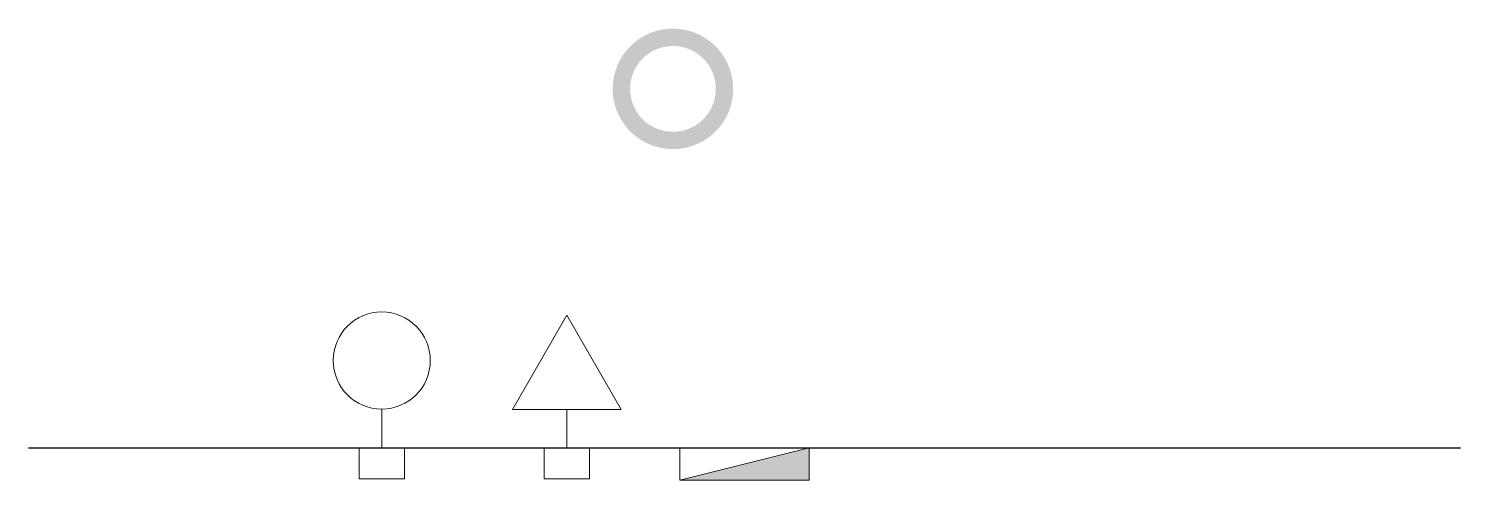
# Model space of a CAD drawing. Header units: inches. Extents: x -60212.43 to -60210.21, y 98397.71 to 98398.41.
import ezdxf

# ---------------------------------------------------------------- set-up
doc = ezdxf.new("R2010")
doc.units = ezdxf.units.IN
doc.header["$MEASUREMENT"] = 0
doc.layers.add('A-ANNO-NOTE', color=7, linetype='Continuous', lineweight=25)
doc.layers.add('A-DETL-GENF', color=7, linetype='Continuous', lineweight=18)

# ---------------------------------------------------------------- blocks, each defined once
blk = doc.blocks.new('Simbologia Interruptor - Simbologia Interruptor-1434598-1_ LEGENDA DE PONTOS ELETRICA - OFE')
at = {"layer": 'A-DETL-GENF'}
for p, q in [((7.1373, 15.0319), (7.0898, 15.0319)), ((7.0898, 14.9619), (7.0898, 15.0319)), ((7.1373, 15.0319), (7.1373, 14.9619)), ((7.1373, 14.9969), (7.1973, 14.9969)), ((7.1373, 14.9619), (7.0898, 14.9619))]:
    blk.add_line(p, q, dxfattribs=at)
blk.add_circle((7.2723, 14.9969), 0.075, dxfattribs=at)
blk = doc.blocks.new('Simbologia Tomadas - Simbologia Tomadas-1434607-1_ LEGENDA DE PONTOS ELETRICA - OFE')
at = {"layer": 'A-DETL-GENF'}
for p, q in [((7.2532, 6.7415), (7.2532, 6.5735)), ((7.2532, 6.7415), (7.3987, 6.6575)), ((7.1462, 6.6225), (7.1462, 6.6925)), ((7.1462, 6.6925), (7.1937, 6.6925)), ((7.1937, 6.6925), (7.1937, 6.6225)), ((7.1937, 6.6575), (7.2532, 6.6575)), ((7.3987, 6.6575), (7.2532, 6.5735)), ((7.1937, 6.6225), (7.1462, 6.6225))]:
    blk.add_line(p, q, dxfattribs=at)
blk = doc.blocks.new('Simbologia Quadro de Distribuição - Simbologia Quadro de Distribuição-1434624-1_ LEGENDA DE PONTOS ELETRICA - OFE')
at = {"layer": 'A-DETL-GENF'}
blk.add_hatch(color=256, dxfattribs=at).paths.add_polyline_path([(7.143, -11.0205), (7.343, -11.0205), (7.343, -10.9705)])
for p, q in [((7.143, -11.0205), (7.143, -10.9705)), ((7.143, -10.9705), (7.343, -10.9705)), ((7.143, -11.0205), (7.343, -10.9705)), ((7.343, -10.9705), (7.343, -11.0205)), ((7.343, -11.0205), (7.143, -11.0205))]:
    blk.add_line(p, q, dxfattribs=at)

msp = doc.modelspace()

# ---------------------------------------------------------------- hatches: boundary and pattern name
at = {"layer": 'A-ANNO-NOTE', "lineweight": 5}
h = msp.add_hatch(color=256, dxfattribs=at)
h.paths.add_polyline_path([(-60211.4309, 98398.2212), (-60211.4206, 98398.2217), (-60211.4104, 98398.2233), (-60211.4005, 98398.226), (-60211.3909, 98398.2299), (-60211.3803, 98398.2356), (-60211.3733, 98398.2405), (-60211.3655, 98398.2473), (-60211.3584, 98398.2548), (-60211.3523, 98398.2631), (-60211.3471, 98398.2721), (-60211.3429, 98398.2815), (-60211.3398, 98398.2913), (-60211.3379, 98398.3015), (-60211.337, 98398.3117), (-60211.3373, 98398.3221), (-60211.3387, 98398.3323), (-60211.3413, 98398.3423), (-60211.3449, 98398.3519), (-60211.3496, 98398.3611), (-60211.3552, 98398.3698), (-60211.3618, 98398.3777), (-60211.3693, 98398.3849), (-60211.3775, 98398.3912), (-60211.3863, 98398.3965), (-60211.3956, 98398.4009), (-60211.4054, 98398.4041), (-60211.4155, 98398.4063), (-60211.4258, 98398.4074), (-60211.4361, 98398.4073), (-60211.4463, 98398.406), (-60211.4564, 98398.4037), (-60211.4661, 98398.4002), (-60211.4754, 98398.3957), (-60211.4841, 98398.3902), (-60211.4922, 98398.3837), (-60211.4995, 98398.3764), (-60211.5059, 98398.3684), (-60211.5114, 98398.3597), (-60211.516, 98398.3504), (-60211.5197, 98398.3397), (-60211.5218, 98398.3306), (-60211.523, 98398.3204), (-60211.5231, 98398.31), (-60211.5221, 98398.2998), (-60211.5199, 98398.2897), (-60211.5166, 98398.2799), (-60211.5123, 98398.2705), (-60211.5069, 98398.2617), (-60211.5006, 98398.2535), (-60211.4935, 98398.2461), (-60211.4855, 98398.2395), (-60211.4769, 98398.2338), (-60211.4677, 98398.2291), (-60211.458, 98398.2255), (-60211.448, 98398.223), (-60211.4378, 98398.2215), (-60211.4344, 98398.2213)])
h.paths.add_polyline_path([(-60211.4307, 98398.248), (-60211.4405, 98398.2489), (-60211.45, 98398.2511), (-60211.4591, 98398.2547), (-60211.4676, 98398.2596), (-60211.4752, 98398.2658), (-60211.4819, 98398.2729), (-60211.4874, 98398.281), (-60211.4917, 98398.2898), (-60211.4946, 98398.2992), (-60211.4962, 98398.3088), (-60211.4962, 98398.3186), (-60211.4949, 98398.3283), (-60211.4921, 98398.3377), (-60211.488, 98398.3466), (-60211.4826, 98398.3548), (-60211.4761, 98398.3621), (-60211.4686, 98398.3683), (-60211.4602, 98398.3734), (-60211.4511, 98398.3772), (-60211.4417, 98398.3796), (-60211.4319, 98398.3806), (-60211.4221, 98398.3802), (-60211.4125, 98398.3783), (-60211.4033, 98398.375), (-60211.3947, 98398.3704), (-60211.3868, 98398.3645), (-60211.3799, 98398.3576), (-60211.374, 98398.3498), (-60211.3694, 98398.3411), (-60211.3661, 98398.3319), (-60211.3643, 98398.3223), (-60211.3638, 98398.3125), (-60211.3648, 98398.3028), (-60211.3672, 98398.2933), (-60211.371, 98398.2842), (-60211.3761, 98398.2759), (-60211.3823, 98398.2683), (-60211.3896, 98398.2618), (-60211.3978, 98398.2564), (-60211.4067, 98398.2523), (-60211.4161, 98398.2495), (-60211.4258, 98398.2482), (-60211.4282, 98398.2481)])

# ---------------------------------------------------------------- linework, layer by layer
at = {"color": 3}
msp.add_line((-60212.4254, 98397.7598), (-60210.2137, 98397.7598), dxfattribs=at)

# ---------------------------------------------------------------- block references
at = {"layer": 'A-DETL-GENF'}
for name, p, rotation in [('Simbologia Interruptor - Simbologia Interruptor-1434598-1_ LEGENDA DE PONTOS ELETRICA - OFE', (-60196.883, 98390.6225), 90), ('Simbologia Tomadas - Simbologia Tomadas-1434607-1_ LEGENDA DE PONTOS ELETRICA - OFE', (-60204.9364, 98390.5661), 90.00000006507422)]:
    msp.add_blockref(name, p, dxfattribs=dict(at, rotation=rotation))
msp.add_blockref('Simbologia Quadro de Distribuição - Simbologia Quadro de Distribuição-1434624-1_ LEGENDA DE PONTOS ELETRICA - OFE', (-60218.5625, 98408.7303), dxfattribs=at)

doc.saveas('drawing.dxf')
